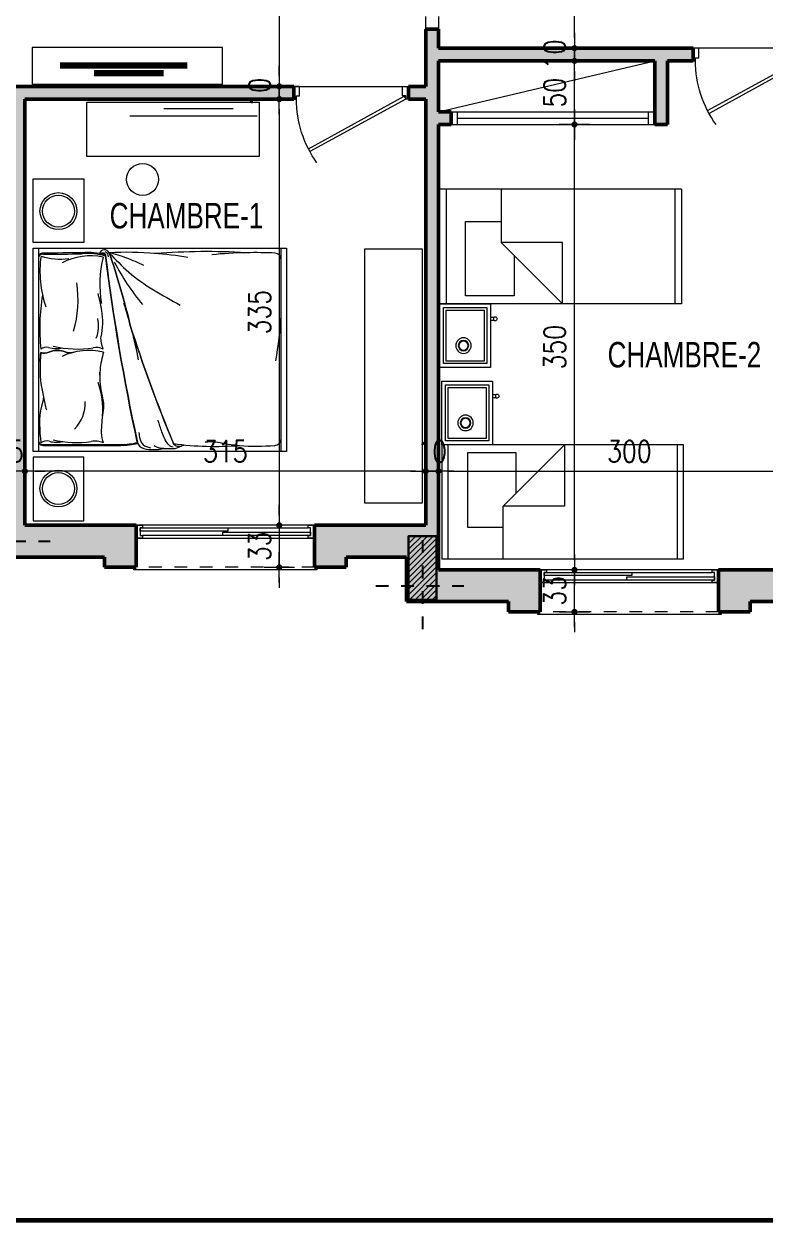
# Model space of a CAD drawing. Header units: millimetres. Extents: x 906 to 2482, y -1210 to -637.
# Drawn here: x 2040.52 to 2046.34, y -1209.94 to -1200.54 of the extents above; entities that cross this region are included whole.
import ezdxf

# ---------------------------------------------------------------- set-up
doc = ezdxf.new("R2010")
doc.units = ezdxf.units.MM
for name, pattern in [('AXES', [2, 1.25, -0.25, 0.25, -0.25]), ('CONTINOUS', [0]), ('DASHDOT2', [0.5, 0.25, -0.125, 0, -0.125]), ('HIDDEN', [0.375, 0.25, -0.125])]:
    doc.linetypes.add(name, pattern=pattern)
doc.layers.get('DEFPOINTS').update_dxf_attribs({"color": 255, "lineweight": 13})
for name, color, linetype, lineweight in [('A-signe', 7, 'Continuous', 9), ('APPUITS', 7, 'Continuous', 18), ('DIM.', 4, 'Continuous', 25), ('interrompu', 7, 'HIDDEN', 15), ('MENUISERIE', 7, 'Continuous', 13), ('MUR 0.5', 7, 'Continuous', 50), ('mur-fort', 7, 'Continuous', 60), ('POTEAUX ARCH', 7, 'Continuous', 30), ('POTEAUX HACHURE', 7, 'Continuous', 15), ('TEXTE', 7, 'Continuous', 20)]:
    doc.layers.add(name, color=color, linetype=linetype, lineweight=lineweight)
doc.layers.add('AXE', color=7, linetype='AXES')
doc.layers.add('MEUBLE', color=7, linetype='Continuous', lineweight=15, true_color=0x6a4f34)
doc.layers.add('TEINTE 1', color=7, linetype='Continuous', true_color=0x210042)
doc.styles.add('atef', font='romans.shx', dxfattribs={"width": 0.8})
doc.styles.add('STYLE4', font='swisscl.ttf')
doc.dimstyles.new('COTEXT', dxfattribs={"dimscale": 0, "dimtxt": 0.17, "dimasz": 0.08, "dimexe": 0.015, "dimexo": 0.015, "dimgap": 0.07, "dimtad": 1, "dimdec": 0, "dimlfac": 100, "dimzin": 0, "dimdsep": 46, "dimtxsty": 'atef', "dimblk": 'SIG2', "dimcen": 0.15, "dimse1": 1, "dimse2": 1, "dimclrd": 256, "dimclre": 6, "dimclrt": 2, "dimadec": 0, "dimazin": 0, "dimtfac": 0.5, "dimtdec": 0, "dimtix": 1, "dimtmove": 2, "dimatfit": 1, "dimldrblk": 'SIG2', "dimfxl": 0.18, "dimtolj": 1, "dimtzin": 0, "dimlwd": 18, "dimarcsym": 0})

# ---------------------------------------------------------------- blocks, each defined once
blk = doc.blocks.new('PORTE 0.90')
at = {"layer": 'MENUISERIE'}
for points in [[(-0.7859, 0.3911), (-0.0325, -0.0217), (-0.02, 0), (-0.7742, 0.4132)], [(-0.9, 0), (-0.88, 0), (-0.88, -0.025), (-0.855, -0.025), (-0.855, -0.1), (-0.9, -0.1)], [(0, 0), (-0.02, 0), (-0.02, -0.025), (-0.045, -0.025), (-0.045, -0.1), (0, -0.1)]]:
    blk.add_lwpolyline(points, dxfattribs=at)
blk.add_arc((-0.02, 0), 0.86, 144.36454, 180, dxfattribs=at)
blk = doc.blocks.new('SIG2')
at = {"layer": 'A-signe'}
for p, q in [((0, 1.5), (0, 0.5)), ((-1.5, 0), (-0.5, 0)), ((-0.5, 0), (0.5, 0)), ((0, 0.5), (0, -0.5)), ((0.5, 0), (1.5, 0)), ((0, -0.5), (0, -1.5))]:
    blk.add_line(p, q, dxfattribs=at)
at = {"layer": 'A-signe', "const_width": 0.3}
blk.add_lwpolyline([(-0.15, 0, 1), (0.15, 0, 1)], format="xyb", close=True, dxfattribs=at)
blk = doc.blocks.new('*D2321')
at = {"layer": 'DEFPOINTS', "color": 0, "transparency": 16777216}
for p in [(2043.7736, -1204.0515), (2043.6736, -1204.477), (2043.7736, -1204.827)]:
    blk.add_point(p, dxfattribs=at)
at = {"layer": 'DIM.', "lineweight": 18, "transparency": 16777216}
for p, q in [((2043.5936, -1204.0515), (2043.5136, -1204.0515)), ((2043.6736, -1204.0515), (2043.7736, -1204.0515)), ((2043.8536, -1204.0515), (2043.9336, -1204.0515))]:
    blk.add_line(p, q, dxfattribs=at)
at = {"layer": 'DIM.', "lineweight": 18, "transparency": 16777216, "xscale": 0.08, "yscale": 0.08, "zscale": 0.08}
blk.add_blockref('SIG2', (2043.6736, -1204.0515), dxfattribs=at)
at = {"layer": 'DIM.', "lineweight": 18, "transparency": 16777216, "xscale": 0.08, "yscale": 0.08, "zscale": 0.08, "rotation": 180}
blk.add_blockref('SIG2', (2043.7736, -1204.0515), dxfattribs=at)
at = {"layer": 'DIM.', "color": 2, "transparency": 16777216, "insert": (2043.7236, -1203.8965), "char_height": 0.17, "attachment_point": 5, "style": 'atef'}
blk.add_mtext('\\A1;10', dxfattribs=at)
blk = doc.blocks.new('*D2322')
at = {"layer": 'DEFPOINTS', "color": 0, "transparency": 16777216}
for p in [(2046.7736, -1204.0515), (2043.7736, -1204.827), (2046.7736, -1204.827)]:
    blk.add_point(p, dxfattribs=at)
at = {"layer": 'DIM.', "lineweight": 18, "transparency": 16777216}
blk.add_line((2043.8536, -1204.0515), (2046.6936, -1204.0515), dxfattribs=at)
at = {"layer": 'DIM.', "lineweight": 18, "transparency": 16777216, "xscale": 0.08, "yscale": 0.08, "zscale": 0.08, "rotation": 180}
blk.add_blockref('SIG2', (2043.7736, -1204.0515), dxfattribs=at)
at = {"layer": 'DIM.', "lineweight": 18, "transparency": 16777216, "xscale": 0.08, "yscale": 0.08, "zscale": 0.08}
blk.add_blockref('SIG2', (2046.7736, -1204.0515), dxfattribs=at)
at = {"layer": 'DIM.', "color": 2, "transparency": 16777216, "insert": (2045.2736, -1203.8965), "char_height": 0.17, "attachment_point": 5, "style": 'atef'}
blk.add_mtext('\\A1;300', dxfattribs=at)
blk = doc.blocks.new('A$C4AA77CC6')
at = {"linetype": 'ByBlock'}
for p, q in [((1.1226, 2.0646), (0, 0.5318)), ((1.0926, 2.0237), (1.8187, 1.4919)), ((1.8487, 1.5329), (1.1226, 2.0646)), ((1.8487, 1.5329), (0.7261, 0)), ((0.5703, 1.3105), (0.9596, 1.0253)), ((0.6745, 0.636), (0.5703, 1.3105)), ((0.3964, 0.9656), (0.1713, 0.6582)), ((0.6526, 0.778), (0.3964, 0.9656)), ((0.9596, 1.0253), (0.6745, 0.636)), ((0.1713, 0.6582), (0.6426, 0.313)), ((0.7561, 0.041), (0.03, 0.5727)), ((1.0112, 0.3894), (0.6745, 0.636)), ((0, 0.5318), (0.7261, 0)), ((0.6426, 0.313), (0.8077, 0.5384))]:
    blk.add_line(p, q, dxfattribs=at)
blk = doc.blocks.new('A$C209961D1')
at = {"linetype": 'ByBlock'}
for p, q in [((0.2363, 0.6181), (0, 0.2954)), ((0.2428, 0.5762), (0.0419, 0.3019)), ((0.6397, 0.3227), (0.2363, 0.6181)), ((0.5978, 0.3162), (0.2428, 0.5762)), ((0.2471, 0.5483), (0.0699, 0.3062)), ((0.5698, 0.3119), (0.2471, 0.5483)), ((0.5495, 0.419), (0.5679, 0.4056)), ((0, 0.2954), (0.4034, 0)), ((0.0419, 0.3019), (0.3969, 0.0419)), ((0.0699, 0.3062), (0.3926, 0.0699)), ((0.3926, 0.0699), (0.5698, 0.3119)), ((0.3969, 0.0419), (0.5978, 0.3162)), ((0.4034, 0), (0.6397, 0.3227))]:
    blk.add_line(p, q, dxfattribs=at)
for radius in [0.061, 0.041, 0.036]:
    blk.add_circle((0.2489, 0.3451), radius, dxfattribs=at)
for centre, radius, start, end in [((0.5289, 0.4255), 0.0216, 269.72365, 342.53508), ((0.5651, 0.421), 0.0157, 280.33709, 187.22817), ((0.5803, 0.3879), 0.0216, 125.03018, 197.84161)]:
    blk.add_arc(centre, radius, start, end, dxfattribs=at)
blk = doc.blocks.new('*D1882')
at = {"layer": 'DEFPOINTS', "color": 0, "transparency": 16777216}
for p in [(2040.5236, -1204.0515), (2040.5236, -1204.477), (2043.6736, -1204.477)]:
    blk.add_point(p, dxfattribs=at)
at = {"layer": 'DIM.', "lineweight": 18, "transparency": 16777216}
blk.add_line((2043.5936, -1204.0515), (2040.6036, -1204.0515), dxfattribs=at)
at = {"layer": 'DIM.', "lineweight": 18, "transparency": 16777216, "xscale": 0.08, "yscale": 0.08, "zscale": 0.08, "rotation": 180}
blk.add_blockref('SIG2', (2040.5236, -1204.0515), dxfattribs=at)
at = {"layer": 'DIM.', "lineweight": 18, "transparency": 16777216, "xscale": 0.08, "yscale": 0.08, "zscale": 0.08}
blk.add_blockref('SIG2', (2043.6736, -1204.0515), dxfattribs=at)
at = {"layer": 'DIM.', "color": 2, "transparency": 16777216, "insert": (2042.0986, -1203.8965), "char_height": 0.17, "attachment_point": 5, "style": 'atef'}
blk.add_mtext('\\A1;315', dxfattribs=at)
blk = doc.blocks.new('*D1883')
at = {"layer": 'DEFPOINTS', "color": 0, "transparency": 16777216}
for p in [(2040.2736, -1203.6294), (2040.2736, -1204.0515), (2040.5236, -1204.477)]:
    blk.add_point(p, dxfattribs=at)
at = {"layer": 'DIM.', "lineweight": 18, "transparency": 16777216}
for p, q in [((2040.1936, -1204.0515), (2040.1136, -1204.0515)), ((2040.5236, -1204.0515), (2040.2736, -1204.0515)), ((2040.6036, -1204.0515), (2040.6836, -1204.0515))]:
    blk.add_line(p, q, dxfattribs=at)
at = {"layer": 'DIM.', "lineweight": 18, "transparency": 16777216, "xscale": 0.08, "yscale": 0.08, "zscale": 0.08}
blk.add_blockref('SIG2', (2040.2736, -1204.0515), dxfattribs=at)
at = {"layer": 'DIM.', "lineweight": 18, "transparency": 16777216, "xscale": 0.08, "yscale": 0.08, "zscale": 0.08, "rotation": 180}
blk.add_blockref('SIG2', (2040.5236, -1204.0515), dxfattribs=at)
at = {"layer": 'DIM.', "color": 2, "transparency": 16777216, "insert": (2040.3986, -1203.8965), "char_height": 0.17, "attachment_point": 5, "style": 'atef'}
blk.add_mtext('\\A1;25', dxfattribs=at)
blk = doc.blocks.new('*D1884')
at = {"layer": 'DEFPOINTS', "color": 0, "transparency": 16777216}
for p in [(2044.4486, -1204.827), (2044.8422, -1204.827), (2044.4486, -1205.157)]:
    blk.add_point(p, dxfattribs=at)
at = {"layer": 'DIM.', "lineweight": 18, "transparency": 16777216}
for p, q in [((2044.8422, -1204.747), (2044.8422, -1204.667)), ((2044.8422, -1205.157), (2044.8422, -1204.827)), ((2044.8422, -1205.237), (2044.8422, -1205.317))]:
    blk.add_line(p, q, dxfattribs=at)
at = {"layer": 'DIM.', "lineweight": 18, "transparency": 16777216, "xscale": 0.08, "yscale": 0.08, "zscale": 0.08}
for p, rotation in [((2044.8422, -1204.827), 270), ((2044.8422, -1205.157), 90)]:
    blk.add_blockref('SIG2', p, dxfattribs=dict(at, rotation=rotation))
at = {"layer": 'DIM.', "color": 2, "transparency": 16777216, "insert": (2044.6872, -1204.992), "char_height": 0.17, "attachment_point": 5, "rotation": 90, "style": 'atef'}
blk.add_mtext('\\A1;33', dxfattribs=at)
blk = doc.blocks.new('*D1885')
at = {"layer": 'DEFPOINTS', "color": 0, "transparency": 16777216}
for p in [(2044.8422, -1201.327), (2045.5736, -1201.327), (2044.4486, -1204.827)]:
    blk.add_point(p, dxfattribs=at)
at = {"layer": 'DIM.', "lineweight": 18, "transparency": 16777216}
blk.add_line((2044.8422, -1204.747), (2044.8422, -1201.407), dxfattribs=at)
at = {"layer": 'DIM.', "lineweight": 18, "transparency": 16777216, "xscale": 0.08, "yscale": 0.08, "zscale": 0.08}
for p, rotation in [((2044.8422, -1201.327), 90), ((2044.8422, -1204.827), 270)]:
    blk.add_blockref('SIG2', p, dxfattribs=dict(at, rotation=rotation))
at = {"layer": 'DIM.', "color": 2, "transparency": 16777216, "insert": (2044.6872, -1203.077), "char_height": 0.17, "attachment_point": 5, "rotation": 90, "style": 'atef'}
blk.add_mtext('\\A1;350', dxfattribs=at)
blk = doc.blocks.new('*D1886')
at = {"layer": 'DEFPOINTS', "color": 0, "transparency": 16777216}
for p in [(2044.8422, -1200.827), (2045.527, -1200.827), (2045.5736, -1201.327)]:
    blk.add_point(p, dxfattribs=at)
at = {"layer": 'DIM.', "lineweight": 18, "transparency": 16777216}
blk.add_line((2044.8422, -1201.247), (2044.8422, -1200.907), dxfattribs=at)
at = {"layer": 'DIM.', "lineweight": 18, "transparency": 16777216, "xscale": 0.08, "yscale": 0.08, "zscale": 0.08}
for p, rotation in [((2044.8422, -1200.827), 90), ((2044.8422, -1201.327), 270)]:
    blk.add_blockref('SIG2', p, dxfattribs=dict(at, rotation=rotation))
at = {"layer": 'DIM.', "color": 2, "transparency": 16777216, "insert": (2044.6872, -1201.077), "char_height": 0.17, "attachment_point": 5, "rotation": 90, "style": 'atef'}
blk.add_mtext('\\A1;50', dxfattribs=at)
blk = doc.blocks.new('*D1887')
at = {"layer": 'DEFPOINTS', "color": 0, "transparency": 16777216}
for p in [(2044.8422, -1200.727), (2045.527, -1200.727), (2045.527, -1200.827)]:
    blk.add_point(p, dxfattribs=at)
at = {"layer": 'DIM.', "lineweight": 18, "transparency": 16777216}
for p, q in [((2044.8422, -1200.647), (2044.8422, -1200.567)), ((2044.8422, -1200.827), (2044.8422, -1200.727)), ((2044.8422, -1200.907), (2044.8422, -1200.987))]:
    blk.add_line(p, q, dxfattribs=at)
at = {"layer": 'DIM.', "lineweight": 18, "transparency": 16777216, "xscale": 0.08, "yscale": 0.08, "zscale": 0.08}
for p, rotation in [((2044.8422, -1200.727), 270), ((2044.8422, -1200.827), 90)]:
    blk.add_blockref('SIG2', p, dxfattribs=dict(at, rotation=rotation))
at = {"layer": 'DIM.', "color": 2, "transparency": 16777216, "insert": (2044.6872, -1200.777), "char_height": 0.17, "attachment_point": 5, "rotation": 90, "style": 'atef'}
blk.add_mtext('\\A1;10', dxfattribs=at)
blk = doc.blocks.new('*D1888')
at = {"layer": 'DEFPOINTS', "color": 0, "transparency": 16777216}
for p in [(2044.8422, -1199.527), (2045.0288, -1199.527), (2045.527, -1200.727)]:
    blk.add_point(p, dxfattribs=at)
at = {"layer": 'DIM.', "lineweight": 18, "transparency": 16777216}
blk.add_line((2044.8422, -1200.647), (2044.8422, -1199.607), dxfattribs=at)
at = {"layer": 'DIM.', "lineweight": 18, "transparency": 16777216, "xscale": 0.08, "yscale": 0.08, "zscale": 0.08}
for p, rotation in [((2044.8422, -1199.527), 90), ((2044.8422, -1200.727), 270)]:
    blk.add_blockref('SIG2', p, dxfattribs=dict(at, rotation=rotation))
at = {"layer": 'DIM.', "color": 2, "transparency": 16777216, "insert": (2044.6872, -1200.127), "char_height": 0.17, "attachment_point": 5, "rotation": 90, "style": 'atef'}
blk.add_mtext('\\A1;120', dxfattribs=at)
blk = doc.blocks.new('*D1896')
at = {"layer": 'DEFPOINTS', "color": 0, "transparency": 16777216}
for p in [(2042.5955, -1197.527), (2042.5228, -1201.027), (2043.3001, -1201.027)]:
    blk.add_point(p, dxfattribs=at)
at = {"layer": 'DIM.', "lineweight": 18, "transparency": 16777216}
blk.add_line((2042.5228, -1197.607), (2042.5228, -1200.947), dxfattribs=at)
at = {"layer": 'DIM.', "lineweight": 18, "transparency": 16777216, "xscale": 0.08, "yscale": 0.08, "zscale": 0.08}
for p, rotation in [((2042.5228, -1197.527), 90), ((2042.5228, -1201.027), 270)]:
    blk.add_blockref('SIG2', p, dxfattribs=dict(at, rotation=rotation))
at = {"layer": 'DIM.', "color": 2, "transparency": 16777216, "insert": (2042.3678, -1199.277), "char_height": 0.17, "attachment_point": 5, "rotation": 90, "style": 'atef'}
blk.add_mtext('\\A1;350', dxfattribs=at)
blk = doc.blocks.new('*D1897')
at = {"layer": 'DEFPOINTS', "color": 0, "transparency": 16777216}
for p in [(2043.3001, -1201.027), (2042.5228, -1201.127), (2043.6736, -1201.127)]:
    blk.add_point(p, dxfattribs=at)
at = {"layer": 'DIM.', "lineweight": 18, "transparency": 16777216}
for p, q in [((2042.5228, -1200.947), (2042.5228, -1200.867)), ((2042.5228, -1201.027), (2042.5228, -1201.127)), ((2042.5228, -1201.207), (2042.5228, -1201.287))]:
    blk.add_line(p, q, dxfattribs=at)
at = {"layer": 'DIM.', "lineweight": 18, "transparency": 16777216, "xscale": 0.08, "yscale": 0.08, "zscale": 0.08}
for p, rotation in [((2042.5228, -1201.027), 270), ((2042.5228, -1201.127), 90)]:
    blk.add_blockref('SIG2', p, dxfattribs=dict(at, rotation=rotation))
at = {"layer": 'DIM.', "color": 2, "transparency": 16777216, "insert": (2042.3678, -1201.077), "char_height": 0.17, "attachment_point": 5, "rotation": 90, "style": 'atef'}
blk.add_mtext('\\A1;10', dxfattribs=at)
blk = doc.blocks.new('*D1898')
at = {"layer": 'DEFPOINTS', "color": 0, "transparency": 16777216}
for p in [(2043.6736, -1201.127), (2042.5228, -1204.477), (2043.0675, -1204.477)]:
    blk.add_point(p, dxfattribs=at)
at = {"layer": 'DIM.', "lineweight": 18, "transparency": 16777216}
blk.add_line((2042.5228, -1201.207), (2042.5228, -1204.397), dxfattribs=at)
at = {"layer": 'DIM.', "lineweight": 18, "transparency": 16777216, "xscale": 0.08, "yscale": 0.08, "zscale": 0.08}
for p, rotation in [((2042.5228, -1201.127), 90), ((2042.5228, -1204.477), 270)]:
    blk.add_blockref('SIG2', p, dxfattribs=dict(at, rotation=rotation))
at = {"layer": 'DIM.', "color": 2, "transparency": 16777216, "insert": (2042.3678, -1202.802), "char_height": 0.17, "attachment_point": 5, "rotation": 90, "style": 'atef'}
blk.add_mtext('\\A1;335', dxfattribs=at)
blk = doc.blocks.new('*D1899')
at = {"layer": 'DEFPOINTS', "color": 0, "transparency": 16777216}
for p in [(2043.0675, -1204.477), (2042.5228, -1204.807), (2043.0486, -1204.807)]:
    blk.add_point(p, dxfattribs=at)
at = {"layer": 'DIM.', "lineweight": 18, "transparency": 16777216}
for p, q in [((2042.5228, -1204.397), (2042.5228, -1204.317)), ((2042.5228, -1204.477), (2042.5228, -1204.807)), ((2042.5228, -1204.887), (2042.5228, -1204.967))]:
    blk.add_line(p, q, dxfattribs=at)
at = {"layer": 'DIM.', "lineweight": 18, "transparency": 16777216, "xscale": 0.08, "yscale": 0.08, "zscale": 0.08}
for p, rotation in [((2042.5228, -1204.477), 270), ((2042.5228, -1204.807), 90)]:
    blk.add_blockref('SIG2', p, dxfattribs=dict(at, rotation=rotation))
at = {"layer": 'DIM.', "color": 2, "transparency": 16777216, "insert": (2042.3678, -1204.642), "char_height": 0.17, "attachment_point": 5, "rotation": 90, "style": 'atef'}
blk.add_mtext('\\A1;33', dxfattribs=at)

msp = doc.modelspace()

# ---------------------------------------------------------------- hatches: boundary and pattern name
at = {"layer": 'POTEAUX HACHURE'}
h = msp.add_hatch(dxfattribs=at)
h.set_pattern_fill('ANSI31', color=256, scale=0.01)
h.set_pattern_definition([(45, (927.31585, -299.61166), (-0.0224506403, 0.0224506403), [])])
h.paths.add_polyline_path([(2043.7586, -1204.562), (2043.5386, -1204.562), (2043.5386, -1205.062), (2043.7586, -1205.062)])
at = {"layer": 'TEINTE 1', "linetype": 'CONTINOUS'}
h = msp.add_hatch(color=256, dxfattribs=at)
h.dxf.hatch_style = 1
h.paths.add_polyline_path([(2043.7736, -1201.327), (2043.8736, -1201.327), (2043.8736, -1201.227), (2043.7736, -1201.227), (2043.7736, -1200.827), (2045.4736, -1200.827), (2045.4736, -1201.327), (2045.5736, -1201.327), (2045.5736, -1200.827), (2045.7736, -1200.827), (2045.7736, -1200.727), (2043.7736, -1200.727), (2043.7736, -1200.577), (2043.6736, -1200.577), (2043.6736, -1201.027), (2043.537, -1201.027), (2043.537, -1201.127), (2043.6736, -1201.127), (2043.6736, -1204.477), (2042.7986, -1204.477), (2042.7986, -1204.807), (2043.0486, -1204.807), (2043.0486, -1204.727), (2043.5236, -1204.727), (2043.5236, -1205.077), (2044.3236, -1205.077), (2044.3236, -1205.157), (2044.5736, -1205.157), (2044.5736, -1204.827), (2043.7736, -1204.827)])
h = msp.add_hatch(color=256, dxfattribs=at)
h.dxf.hatch_style = 1
h.paths.add_polyline_path([(2047.6736, -1204.827), (2046.8736, -1204.827), (2046.8736, -1200.827), (2046.9675, -1200.827), (2046.9675, -1200.727), (2046.6736, -1200.727), (2046.6736, -1200.827), (2046.7736, -1200.827), (2046.7736, -1204.827), (2045.9736, -1204.827), (2045.9736, -1205.157), (2046.2236, -1205.157), (2046.2236, -1205.077), (2047.4236, -1205.077), (2047.4236, -1205.157), (2047.6736, -1205.157)])
h = msp.add_hatch(color=256, dxfattribs=at)
h.dxf.hatch_style = 1
h.paths.add_polyline_path([(2040.5236, -1201.127), (2042.637, -1201.127), (2042.637, -1201.027), (2040.4236, -1201.027), (2040.4236, -1201.547), (2040.1223, -1201.547), (2040.1223, -1201.897), (2040.2736, -1201.897), (2040.2736, -1204.727), (2041.1486, -1204.727), (2041.1486, -1204.8071), (2041.3986, -1204.8071), (2041.3986, -1204.477), (2040.5236, -1204.477)])

# ---------------------------------------------------------------- linework, layer by layer
at = {"layer": 'APPUITS'}
for points in [[(2042.8186, -1204.807), (2042.8186, -1204.827), (2041.3786, -1204.827), (2041.3786, -1204.807)], [(2045.9936, -1205.157), (2045.9936, -1205.177), (2044.5536, -1205.177), (2044.5536, -1205.157)]]:
    msp.add_lwpolyline(points, dxfattribs=at)
at = {"layer": 'AXE', "linetype": 'DASHDOT2', "ltscale": 0.1}
for p, q in [((2040.0303, -1204.602), (2040.7235, -1204.602)), ((2043.6488, -1204.594), (2043.6488, -1205.297)), ((2043.2804, -1204.9522), (2043.9737, -1204.9522))]:
    msp.add_line(p, q, dxfattribs=at)
at = {"layer": 'interrompu', "ltscale": 0.2}
for p, q in [((2043.6736, -1200.577), (2043.6736, -1199.677)), ((2043.7736, -1199.677), (2043.7736, -1200.577)), ((2042.7986, -1204.807), (2041.3986, -1204.807)), ((2045.9736, -1205.157), (2044.5736, -1205.157))]:
    msp.add_line(p, q, dxfattribs=at)
at = {"layer": 'MENUISERIE'}
for p, q in [((2046.6736, -1200.727), (2045.7736, -1200.727)), ((2043.7736, -1201.227), (2045.4736, -1200.827)), ((2042.637, -1201.027), (2043.537, -1201.027)), ((2043.8736, -1201.227), (2045.4736, -1201.227)), ((2043.9236, -1201.327), (2043.9236, -1201.227)), ((2045.4236, -1201.327), (2045.4236, -1201.227)), ((2043.9236, -1201.277), (2045.4236, -1201.277)), ((2043.8736, -1201.327), (2045.4736, -1201.327)), ((2042.7986, -1204.477), (2041.3986, -1204.477)), ((2041.4486, -1204.497), (2042.7486, -1204.497)), ((2041.3986, -1204.577), (2042.7986, -1204.577)), ((2042.7486, -1204.557), (2041.4486, -1204.557)), ((2045.9736, -1204.827), (2044.5736, -1204.827)), ((2044.6236, -1204.847), (2045.9236, -1204.847)), ((2044.5736, -1204.927), (2045.9736, -1204.927)), ((2045.9236, -1204.907), (2044.6236, -1204.907))]:
    msp.add_line(p, q, dxfattribs=at)
at = {"layer": 'MENUISERIE', "extrusion": (0, 0, -1)}
for points in [[(-2041.3986, -1204.577), (-2041.3986, -1204.477), (-2041.4486, -1204.477), (-2041.4486, -1204.497), (-2041.4286, -1204.497), (-2041.4286, -1204.557), (-2041.4486, -1204.557), (-2041.4486, -1204.577), (-2041.4486, -1204.577)], [(-2041.4286, -1204.522), (-2041.4286, -1204.497), (-2042.1186, -1204.497), (-2042.1186, -1204.522), (-2042.1186, -1204.522)], [(-2042.7986, -1204.577), (-2042.7486, -1204.577), (-2042.7486, -1204.557), (-2042.7686, -1204.557), (-2042.7686, -1204.497), (-2042.7486, -1204.497), (-2042.7486, -1204.477), (-2042.7986, -1204.477), (-2042.7986, -1204.477)], [(-2042.0786, -1204.557), (-2042.0786, -1204.5321), (-2042.7686, -1204.5321), (-2042.7686, -1204.557), (-2042.7686, -1204.557)], [(-2044.5736, -1204.927), (-2044.5736, -1204.827), (-2044.6236, -1204.827), (-2044.6236, -1204.847), (-2044.6036, -1204.847), (-2044.6036, -1204.907), (-2044.6236, -1204.907), (-2044.6236, -1204.927), (-2044.6236, -1204.927)], [(-2044.6036, -1204.872), (-2044.6036, -1204.847), (-2045.2936, -1204.847), (-2045.2936, -1204.872), (-2045.2936, -1204.872)], [(-2045.2536, -1204.907), (-2045.2536, -1204.8821), (-2045.9436, -1204.8821), (-2045.9436, -1204.907), (-2045.9436, -1204.907)], [(-2045.9736, -1204.927), (-2045.9236, -1204.927), (-2045.9236, -1204.907), (-2045.9436, -1204.907), (-2045.9436, -1204.847), (-2045.9236, -1204.847), (-2045.9236, -1204.827), (-2045.9736, -1204.827), (-2045.9736, -1204.827)]]:
    msp.add_lwpolyline(points, close=True, dxfattribs=at)
at = {"layer": 'MEUBLE'}
for p, q in [((2040.63, -1202.3658), (2040.63, -1203.8222)), ((2040.6695, -1203.8419), (2041.2778, -1203.8419))]:
    msp.add_line(p, q, dxfattribs=at)
for points in [[(2040.5799, -1201.0108), (2042.0767, -1201.0108), (2042.0767, -1200.7205), (2040.5799, -1200.7205)], [(2041.0112, -1201.1517), (2042.3633, -1201.1517), (2042.3633, -1201.5775), (2041.0112, -1201.5775)], [(2040.5875, -1202.2533), (2040.5875, -1201.7533), (2040.9875, -1201.7533), (2040.9875, -1202.2533)], [(2040.5875, -1203.8979), (2040.5875, -1202.2977), (2042.579, -1202.2977), (2042.579, -1203.8979)], [(2040.5875, -1203.8979), (2040.5875, -1202.2977), (2040.63, -1202.2977), (2040.63, -1203.8979)], [(2042.579, -1202.2977), (2042.579, -1203.8979), (2042.5365, -1203.8979), (2042.5365, -1202.2977)], [(2043.6457, -1204.303), (2043.1957, -1204.303), (2043.1957, -1202.303), (2043.6457, -1202.303)], [(2040.5875, -1203.9423), (2040.5875, -1204.4423), (2040.9875, -1204.4423), (2040.9875, -1203.9423)]]:
    msp.add_lwpolyline(points, close=True, dxfattribs=at)
at = {"layer": 'MEUBLE', "const_width": 0.05}
for points in [[(2041.8008, -1200.8638), (2040.8008, -1200.8638)], [(2041.6137, -1200.9236), (2041.0678, -1200.9236)]]:
    msp.add_lwpolyline(points, dxfattribs=at)
at = {"layer": 'MEUBLE'}
for points in [[(2042.161, -1201.2029), (2041.6151, -1201.2029)], [(2042.3481, -1201.2627), (2041.3481, -1201.2627)]]:
    msp.add_lwpolyline(points, dxfattribs=at)
for points in [[(2040.6695, -1202.3373, 0.236068), (2040.63, -1202.357), (2040.63, -1203.8287, 0.236068), (2040.6695, -1203.8485), (2041.2778, -1203.8485, 0.05303), (2041.4097, -1203.8327, -0.049043), (2041.4057, -1203.8197, -0.022031), (2041.1571, -1202.3518, 0.091009), (2040.9741, -1202.3343, -0.005577)], [(2041.1861, -1202.3343, 0.684956), (2041.1101, -1202.3408, -0.005428), (2041.1209, -1202.343, -0.693798), (2041.1575, -1202.3555, 0.021985), (2041.4058, -1203.82, 0.293862), (2041.4581, -1203.8735, 0.113732), (2041.6159, -1203.8732), (2041.6113, -1203.8732, -0.029665), (2041.5986, -1203.8732), (2041.6956, -1203.8732, 0.08857), (2041.7127, -1203.8702), (2041.7516, -1203.8558, -0.418916), (2041.6878, -1203.8258, -0.020991), (2041.3516, -1202.9056, 0.024856)], [(2041.1861, -1202.3343, -0.024856), (2041.3516, -1202.9056, 0.021038), (2041.6887, -1203.8282, 0.035808), (2041.6919, -1203.8346, 0.054874), (2042.2096, -1203.849, 0.045967), (2042.4871, -1203.8485, 0.414214), (2042.5365, -1203.7991), (2042.5365, -1202.3867, 0.389277), (2042.4913, -1202.3374, 0.015971), (2042.2621, -1202.3348, 0.032364), (2041.55, -1202.3408, 0.030742)], [(2040.8902, -1203.1211, -0.009104), (2040.9079, -1203.1164, -0.054264)]]:
    msp.add_lwpolyline(points, format="xyb", close=True, dxfattribs=at)
for points in [[(2040.6436, -1203.1905, -0.012603), (2040.6477, -1203.1183, 0.20311), (2040.7111, -1203.1169, -0.208424), (2040.8446, -1203.1154, 0.138052), (2040.8902, -1203.1211, -0.009104), (2040.9079, -1203.1164, -0.054264), (2040.8902, -1203.1211, -0.138052), (2040.8446, -1203.1154, 0.208424), (2040.7111, -1203.1169, -0.20311), (2040.6477, -1203.1183)], [(2041.1133, -1203.2969, -0.007035), (2041.1135, -1203.2728)]]:
    msp.add_lwpolyline(points, format="xyb", dxfattribs=at)
for centre, radius in [((2041.4483, -1201.7582), 0.1255), ((2040.7874, -1202.0077), 0.1451), ((2040.7874, -1202.0077), 0.1251), ((2040.7874, -1204.1879), 0.1451), ((2040.7874, -1204.1879), 0.1251)]:
    msp.add_circle(centre, radius, dxfattribs=at)
for centre, radius, start, end in [((2040.6695, -1202.3955), 0.0494, 90, 143.1301), ((2040.6909, -1188.6906), 13.6555, 269.91037, 271.1885), ((2041.018, -1202.8505), 0.5092, 74.14429, 94.94463), ((2041.1395, -1202.3642), 0.0409, 355.50112, 67.39481), ((2041.3991, -1204.7261), 2.3887, 80.21427, 86.63328), ((2042.3351, -1205.9228), 3.5888, 91.16578, 95.48735), ((2041.5006, -1202.4817), 0.8587, 171.98537, 198.97076), ((2040.8011, -1201.8747), 0.51, 252.80093, 277.53892), ((2041.0407, -1202.8615), 0.5019, 78.71088, 116.66813), ((2041.9909, -1202.5833), 0.8784, 165.89915, 189.85617), ((2057.5881, -1200.2956), 16.5602, 187.16313, 192.26349), ((2040.1234, -1202.7071), 0.8186, 342.7298, 9.56797), ((2042.1684, -1202.9272), 1.5283, 170.2205, 186.22311), ((2038.0775, -1203.8007), 3.3968, 10.59723, 18.30214), ((2039.76, -1202.6859), 2.7799, 349.66152, 357.15821), ((2040.849, -1202.9088), 0.2537, 337.61749, 12.85197), ((2040.695, -1203.157), 0.0789, 79.2657, 125.62124), ((2040.7726, -1202.8635), 0.225, 253.78582, 282.41793), ((2040.9333, -1202.3332), 0.7583, 255.74005, 279.6304), ((2041.0276, -1203.6063), 0.5042, 77.01381, 114.88205), ((2041.0814, -1203.206), 0.1269, 63.03506, 99.62888), ((2040.511, -1203.5657), 0.6247, 355.07746, 19.65674), ((2042.0781, -1203.1955), 1.4353, 191.03979, 195.10752), ((2040.7078, -1203.5153), 0.291, 314.99017, 2.17052), ((2041.4673, -1203.7243), 0.3445, 184.12382, 197.64024), ((2040.6695, -1203.7925), 0.0494, 216.8699, 270), ((2040.695, -1203.8929), 0.0789, 74.80123, 125.62124), ((2040.773, -1203.606), 0.2183, 254.80127, 282.68804), ((2040.9333, -1203.0691), 0.7583, 255.74005, 278.48502), ((2041.0795, -1203.9527), 0.1379, 64.55328, 104.39991), ((2041.139, -1203.8287), 0.000000529, 108.43058, 17.64024), ((2041.2694, -1203.2141), 0.6279, 270.76871, 282.91096), ((2041.4736, -1203.7995), 0.0692, 191.43213, 202.66302)]:
    msp.add_arc(centre, radius, start, end, dxfattribs=at)
for points in [[(2041.1861, -1202.3343), (2041.3395, -1202.4863), (2041.7448, -1202.7465)], [(2041.4583, -1202.4347), (2041.3248, -1202.3773), (2041.1861, -1202.3343)], [(2041.2258, -1202.4084), (2041.3282, -1202.5809), (2041.4467, -1202.7428)], [(2041.139, -1203.0929), (2041.1228, -1202.9946), (2041.1274, -1202.9722), (2041.1358, -1202.8685), (2041.0993, -1202.6548)], [(2040.6477, -1203.1183), (2040.6595, -1203.4136), (2040.6689, -1203.4678), (2040.6543, -1203.5395), (2040.6491, -1203.8287)], [(2041.1409, -1203.1149), (2041.1141, -1203.2539), (2041.1255, -1203.4345), (2041.1401, -1203.5203), (2041.1274, -1203.6681), (2041.1237, -1203.7491)], [(2041.6883, -1203.8616), (2041.6705, -1203.8582), (2041.6498, -1203.8401), (2041.6002, -1203.7427), (2041.5713, -1203.6513)], [(2041.4191, -1203.7469), (2041.4281, -1203.7981), (2041.4528, -1203.8432), (2041.5095, -1203.8668)], [(2041.5986, -1203.8732), (2041.5735, -1203.8687), (2041.5398, -1203.8511)], [(2041.7714, -1203.8485), (2041.7593, -1203.853), (2041.7516, -1203.8558)], [(2041.9404, -1203.822), (2041.9835, -1203.8192), (2042.0576, -1203.8274), (2042.1433, -1203.8415), (2042.2096, -1203.849)]]:
    msp.add_spline(points, degree=3, dxfattribs=at)
at = {"layer": 'MUR 0.5'}
for p, q in [((2043.6736, -1201.027), (2043.6736, -1200.577)), ((2043.7736, -1200.577), (2043.6736, -1200.577)), ((2043.7736, -1200.727), (2043.7736, -1200.577)), ((2045.7736, -1200.727), (2043.7736, -1200.727)), ((2045.7736, -1200.8271), (2045.7736, -1200.727)), ((2043.7736, -1201.227), (2043.7736, -1200.827)), ((2045.4736, -1200.827), (2043.7736, -1200.827)), ((2045.4736, -1201.327), (2045.4736, -1200.827)), ((2045.5736, -1201.327), (2045.5736, -1200.827)), ((2045.7736, -1200.827), (2045.5736, -1200.827)), ((2042.637, -1201.027), (2040.4236, -1201.027)), ((2042.637, -1201.127), (2042.637, -1201.027)), ((2043.6736, -1201.027), (2043.537, -1201.027)), ((2043.537, -1201.1271), (2043.537, -1201.027)), ((2040.5236, -1204.477), (2040.5236, -1201.127)), ((2042.637, -1201.127), (2040.5236, -1201.127)), ((2043.6736, -1201.127), (2043.537, -1201.127)), ((2043.6736, -1204.477), (2043.6736, -1201.127)), ((2043.8736, -1201.227), (2043.7736, -1201.227)), ((2043.8736, -1201.327), (2043.8736, -1201.227)), ((2043.7736, -1204.827), (2043.7736, -1201.327)), ((2043.8736, -1201.327), (2043.7736, -1201.327)), ((2045.5736, -1201.327), (2045.4736, -1201.327)), ((2041.3986, -1204.477), (2040.5236, -1204.477)), ((2041.3986, -1204.8071), (2041.3986, -1204.477)), ((2043.6736, -1204.477), (2042.7986, -1204.477)), ((2042.7986, -1204.477), (2042.7986, -1204.807)), ((2041.1486, -1204.727), (2040.2736, -1204.727)), ((2041.1486, -1204.727), (2041.1486, -1204.8071)), ((2043.5236, -1204.727), (2043.0486, -1204.727)), ((2043.0486, -1204.807), (2043.0486, -1204.727)), ((2043.5236, -1205.077), (2043.5236, -1204.727)), ((2041.1486, -1204.8071), (2041.3986, -1204.8071)), ((2042.7986, -1204.807), (2043.0486, -1204.807)), ((2044.5736, -1204.827), (2043.7736, -1204.827)), ((2044.5736, -1205.1571), (2044.5736, -1204.827)), ((2046.7736, -1204.827), (2045.9736, -1204.827)), ((2045.9736, -1204.827), (2045.9736, -1205.1571)), ((2044.3236, -1205.077), (2043.5236, -1205.077)), ((2044.3236, -1205.077), (2044.3236, -1205.1571)), ((2046.2236, -1205.157), (2046.2236, -1205.077)), ((2047.4236, -1205.077), (2046.2236, -1205.077)), ((2044.3236, -1205.157), (2044.5736, -1205.157)), ((2045.9736, -1205.157), (2046.2236, -1205.157))]:
    msp.add_line(p, q, dxfattribs=at)
at = {"layer": 'mur-fort'}
msp.add_lwpolyline([(2033.5106, -1191.9372), (2033.5106, -1209.9372), (2059.5106, -1209.9372), (2059.5106, -1191.9372)], close=True, dxfattribs=at)
msp.add_lwpolyline([(2054.1935, -1191.9372), (2033.5106, -1191.9372), (2033.5106, -1209.9372), (2054.1935, -1209.9372), (2054.1935, -1194.7452)], dxfattribs=at)
at = {"layer": 'POTEAUX ARCH'}
msp.add_lwpolyline([(2043.7586, -1204.562), (2043.5386, -1204.562), (2043.5386, -1205.062), (2043.7586, -1205.062)], close=True, dxfattribs=at)

# ---------------------------------------------------------------- block references
at = {"layer": 'MENUISERIE', "xscale": -1, "rotation": 180}
for p in [(2046.6736, -1200.827), (2043.537, -1201.127)]:
    msp.add_blockref('PORTE 0.90', p, dxfattribs=at)
at = {"layer": 'MEUBLE', "xscale": -1}
for name, p, rotation in [('A$C4AA77CC6', (2043.3542, -1202.4217), 233.7826317551634), ('A$C209961D1', (2043.5448, -1203.0613), 233.7826317551564), ('A$C209961D1', (2043.5608, -1203.669), 233.7826317551564)]:
    msp.add_blockref(name, p, dxfattribs=dict(at, rotation=rotation))
at = {"layer": 'MEUBLE', "rotation": 306.2173682448366}
msp.add_blockref('A$C4AA77CC6', (2043.3701, -1204.1578), dxfattribs=at)

# ---------------------------------------------------------------- texts
at = {"layer": 'TEXTE', "style": 'STYLE4'}
for s, p in [('CHAMBRE-1', (2041.1897, -1202.1436)), ('CHAMBRE-2', (2045.1027, -1203.236))]:
    msp.add_text(s, height=0.2, dxfattribs=at).set_placement(p)

# ---------------------------------------------------------------- dimensions: what is measured, and where the dimension line sits
at = {"layer": 'DIM.'}
for base, p1, p2, picture, middle in [((2042.5228, -1201.027), (2042.5955, -1197.527), (2043.3001, -1201.027), '*D1896', (2042.3678, -1199.277)), ((2044.8422, -1199.527), (2045.527, -1200.727), (2045.0288, -1199.527), '*D1888', (2044.6872, -1200.127)), ((2044.8422, -1200.727), (2045.527, -1200.827), (2045.527, -1200.727), '*D1887', (2044.6872, -1200.777)), ((2044.8422, -1200.827), (2045.5736, -1201.327), (2045.527, -1200.827), '*D1886', (2044.6872, -1201.077)), ((2042.5228, -1201.127), (2043.3001, -1201.027), (2043.6736, -1201.127), '*D1897', (2042.3678, -1201.077)), ((2042.5228, -1204.477), (2043.6736, -1201.127), (2043.0675, -1204.477), '*D1898', (2042.3678, -1202.802)), ((2044.8422, -1201.327), (2044.4486, -1204.827), (2045.5736, -1201.327), '*D1885', (2044.6872, -1203.077)), ((2042.5228, -1204.807), (2043.0675, -1204.477), (2043.0486, -1204.807), '*D1899', (2042.3678, -1204.642)), ((2044.8422, -1204.827), (2044.4486, -1205.157), (2044.4486, -1204.827), '*D1884', (2044.6872, -1204.992))]:
    dim = msp.add_linear_dim(base=base, p1=p1, p2=p2, angle=90, dimstyle='COTEXT', override={"dimscale": 1}, dxfattribs=at)
    dim.commit()
    dim.dimension.update_dxf_attribs({"geometry": picture, "text_midpoint": middle})
for base, p1, p2, picture, middle in [((2040.2736, -1204.0515), (2040.5236, -1204.477), (2040.2736, -1203.6294), '*D1883', (2040.3986, -1203.8965)), ((2040.5236, -1204.0515), (2043.6736, -1204.477), (2040.5236, -1204.477), '*D1882', (2042.0986, -1203.8965)), ((2043.7736, -1204.0515), (2043.6736, -1204.477), (2043.7736, -1204.827), '*D2321', (2043.7236, -1203.8965)), ((2046.7736, -1204.0515), (2043.7736, -1204.827), (2046.7736, -1204.827), '*D2322', (2045.2736, -1203.8965))]:
    dim = msp.add_linear_dim(base=base, p1=p1, p2=p2, dimstyle='COTEXT', override={"dimscale": 1}, dxfattribs=at)
    dim.commit()
    dim.dimension.update_dxf_attribs({"geometry": picture, "text_midpoint": middle})

doc.saveas('drawing.dxf')
